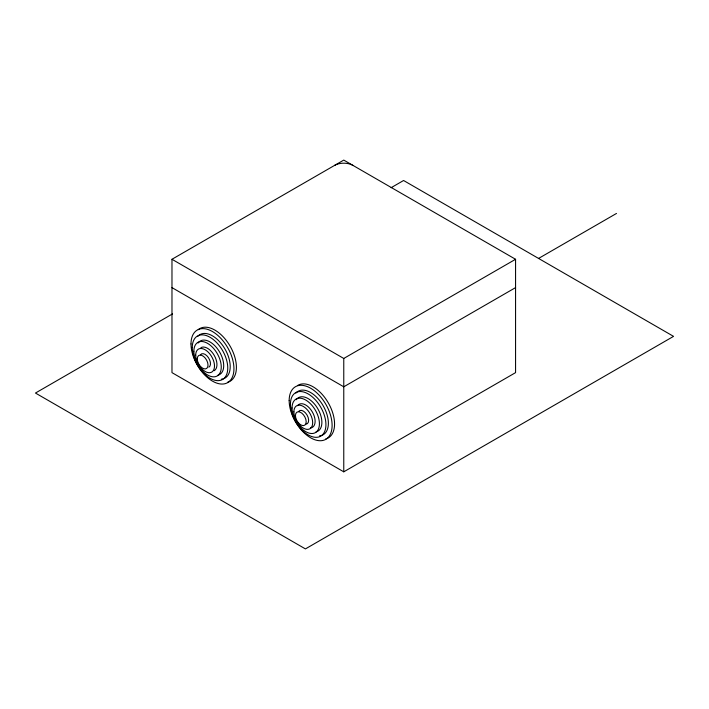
<?xml version="1.0" encoding="UTF-8"?>
<svg xmlns="http://www.w3.org/2000/svg" width="709" height="709" viewBox="0 0 709 709"><rect width="100%" height="100%" fill="white"/><g stroke="black" fill="none" stroke-linecap="round" stroke-linejoin="round"><path stroke-width="1.06" d="M171.977 259.281L343.768 160.092L515.567 259.281L515.567 372.633L343.768 471.822L171.977 372.633L171.977 259.281L343.768 358.462L515.567 259.281M172.544 313.892L35.45 393.043L305.419 548.908L673.55 336.367L403.581 180.503L391.12 187.699M538.565 258.439L616.493 213.444M515.567 287.615L343.768 386.804L171.977 287.615M343.768 358.462L343.768 471.822M334.657 165.357A12.895 7.445 0 0 1 352.887 165.357M297.904 385.297A30.372 17.53 60 0 1 329.419 404.928A30.372 17.53 60 0 1 325.715 438.951M296.327 399.681A19.365 11.176 60 0 1 317.437 408.118A19.365 11.176 60 0 1 316.037 431.923M295.883 393.123A25.09 14.481 60 0 1 323.588 406.487A25.09 14.481 60 0 1 319.511 435.875M297.594 405.725A13.294 7.675 60 0 1 312.377 412.018A13.294 7.675 60 0 1 310.427 427.961M298.622 411.477A7.595 4.387 60 0 1 307.077 415.075A7.595 4.387 60 0 1 305.96 424.195M198.236 329.676A30.372 17.53 60 0 1 230.505 346.852A30.372 17.53 60 0 1 227.545 382.275M198.157 343.005A19.365 11.176 60 0 1 219.267 351.442A19.365 11.176 60 0 1 217.867 375.238M197.714 336.447A25.09 14.481 60 0 1 225.418 349.812A25.09 14.481 60 0 1 221.341 379.2M200.913 347.658A13.294 7.675 60 0 1 214.207 355.333A13.294 7.675 60 0 1 214.207 370.683M200.452 354.801A7.595 4.387 60 0 1 208.375 357.558A7.595 4.387 60 0 1 208.907 367.173M290.442 404.192A25.09 14.481 60 0 0 317.056 437.293A25.09 14.481 60 0 0 317.056 401.817A25.09 14.481 60 0 0 290.442 404.192M292.037 407.95A19.365 11.176 60 0 0 312.58 433.491A19.365 11.176 60 0 0 312.58 406.115A19.365 11.176 60 0 0 292.037 407.95M289.166 400.62A30.372 17.53 60 0 0 321.372 440.688A30.372 17.53 60 0 0 321.372 397.74A30.372 17.53 60 0 0 289.166 400.62M295.449 415.58A7.595 4.387 60 0 0 303.505 425.604A7.595 4.387 60 0 0 303.505 414.862A7.595 4.387 60 0 0 295.449 415.58M293.881 411.84A13.294 7.675 60 0 0 307.972 429.379A13.294 7.675 60 0 0 307.972 410.582A13.294 7.675 60 0 0 293.881 411.84M192.272 347.516A25.09 14.481 60 0 0 218.886 380.618A25.09 14.481 60 0 0 218.886 345.141A25.09 14.481 60 0 0 192.272 347.516M193.867 351.265A19.365 11.176 60 0 0 214.41 376.816A19.365 11.176 60 0 0 214.41 349.431A19.365 11.176 60 0 0 193.867 351.265M190.996 343.945A30.372 17.53 60 0 0 223.202 384.012A30.372 17.53 60 0 0 223.202 341.064A30.372 17.53 60 0 0 190.996 343.945M197.279 358.905A7.595 4.387 60 0 0 205.335 368.928A7.595 4.387 60 0 0 205.335 358.187A7.595 4.387 60 0 0 197.279 358.905M195.711 355.165A13.294 7.675 60 0 0 209.802 372.704A13.294 7.675 60 0 0 209.802 353.906A13.294 7.675 60 0 0 195.711 355.165"/></g></svg>
